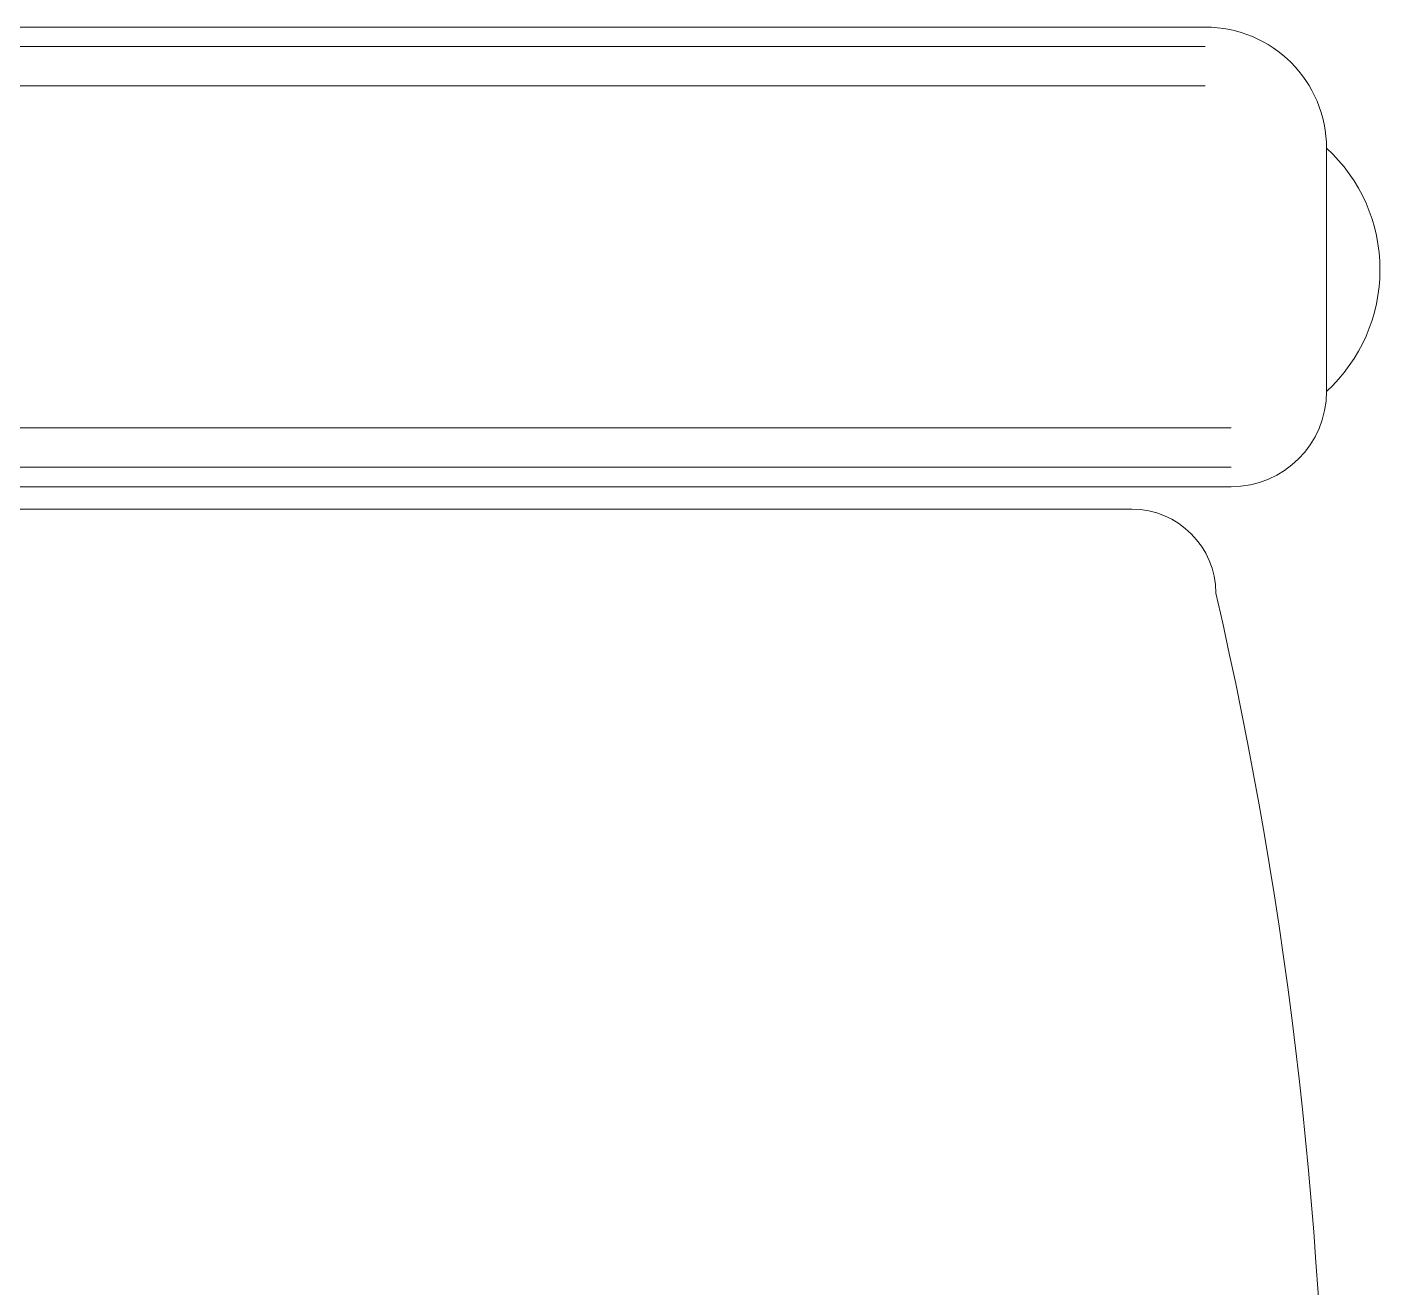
# Model space of a CAD drawing. Header units: metres. Extents: x -18745 to 220762, y -1579758 to -1356048.
# Drawn here: x 113188.4 to 113596.4, y -1430526.3 to -1430146 of the extents above; entities that cross this region are included whole.
import ezdxf

# ---------------------------------------------------------------- set-up
doc = ezdxf.new("R2010")
doc.units = ezdxf.units.M
doc.layers.get('0').update_dxf_attribs({"lineweight": 0})
doc.layers.add('A-100 - Copy$0$Medical Equipment and Furniture', color=8, linetype='Continuous', lineweight=0)
doc.layers.add('A-100 - Copy$0$Medical Equipment and Furniture1', color=8, linetype='Continuous', lineweight=5)

# ---------------------------------------------------------------- blocks, each defined once
blk = doc.blocks.new('A-100 - Copy$0$GF21008-P')
at = {"layer": 'A-100 - Copy$0$Medical Equipment and Furniture1'}
for p, q in [((0.6710702074917663, -0.7712330209141101), (0.6710702074917663, -0.2169933554351928)), ((0.6769787489736245, -0.7712330209141101), (0.6769787489736245, -0.2169933554351928)), ((0.6887958319374548, -0.7712330209141101), (0.6887958319374548, -0.2169933554351928)), ((0.7919739816173887, -0.7633874811632495), (0.7919739816173887, -0.2169933554351928)), ((0.8037910645811621, -0.7633874811632495), (0.8037910645811621, -0.2169933554351928)), ((0.8096996060630204, -0.7633874811632495), (0.8096996060630204, -0.2169933554351928)), ((0.6643131647697942, -0.741258603206802), (0.6643131647697942, -0.2311912301837538)), ((0.6998371865777244, -0.8000000000000682), (0.7730870872263154, -0.8000000000000682))]:
    blk.add_line(p, q, dxfattribs=at)
for centre, radius, start, end in [((0.6389742545624699, -0.741258603206802), 0.0253389102073543, 270, 0), ((0.3446977460984044, 0.510551263496609), 1.31061346773117, 257.0245575984342, 282.9754424015657), ((0.7730870872263154, -0.7633874811632495), 0.03661251883673159, 270, 0), ((0.6998371865777244, -0.7712330209141101), 0.02876697908600339, 180, 270), ((0.7365303459005759, -0.7662042870107371), 0.04988524989960819, 222.6461810710852, 317.3538189289148)]:
    blk.add_arc(centre, radius, start, end, dxfattribs=at)
blk = doc.blocks.new('A-100 - Copy')
at = {"layer": 'A-100 - Copy$0$Medical Equipment and Furniture', "xscale": 1000.000000000003, "yscale": 1000.000000000003, "zscale": 1000.000000000003, "rotation": 90}
blk.add_blockref('A-100 - Copy$0$GF21008-P', (112780.3184285716, -1430955.746254405, 2.361868760772651), dxfattribs=at)

msp = doc.modelspace()

# ---------------------------------------------------------------- block references
msp.add_blockref('A-100 - Copy', (0, 0))

doc.saveas('drawing.dxf')
